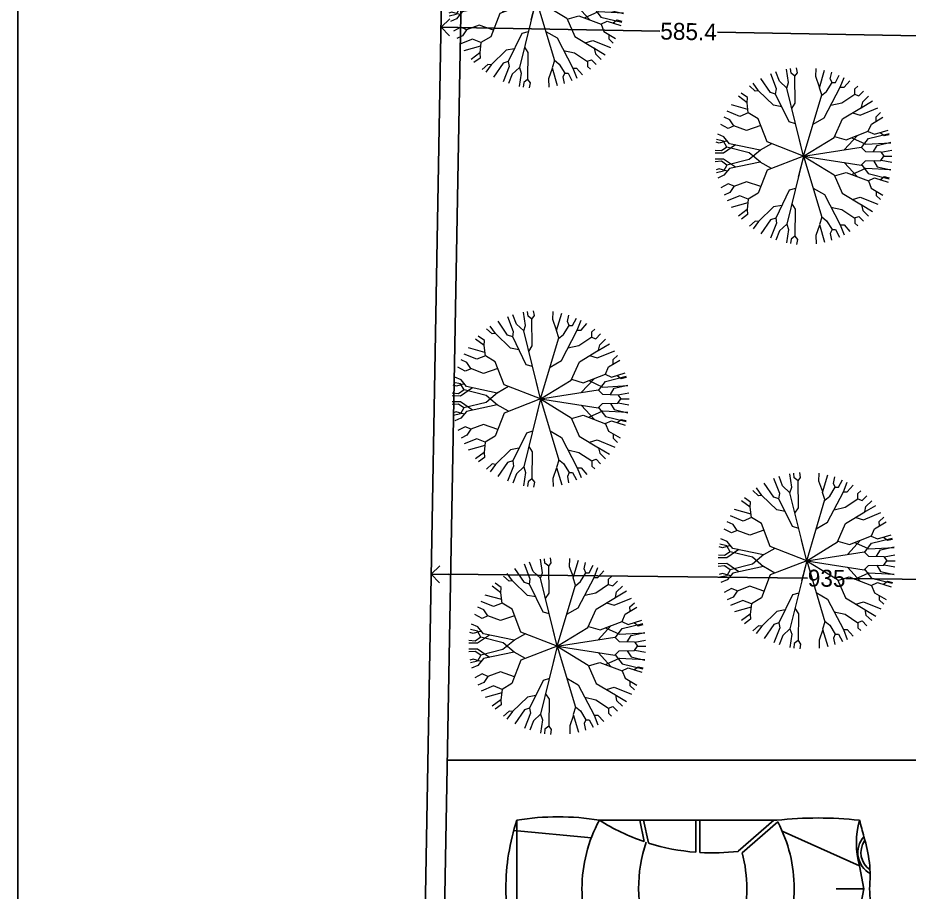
# Model space of a CAD drawing. Header units: inches. Extents: x -706 to 45253, y -3984 to 13819.
# Drawn here: x 19492 to 20546, y 4809 to 5843 of the extents above; entities that cross this region are included whole.
import ezdxf

# ---------------------------------------------------------------- set-up
doc = ezdxf.new("R2010")
doc.units = ezdxf.units.IN
doc.header["$PDMODE"] = 99
doc.header["$PDSIZE"] = 0.2
for name, color, linetype in [('BC-GREYCOLOR @ 1', 8, 'Continuous'), ('BC-Hatch', 8, 'Continuous'), ('BC-LANDSCAPE', 106, 'Continuous'), ('BC-WHITECOLOR', 7, 'Continuous'), ('FUR', 8, 'Continuous')]:
    doc.layers.add(name, color=color, linetype=linetype)
doc.styles.add('BC-1IN100-1', font='FreeSans.ttf', dxfattribs={"height": 20})
doc.dimstyles.new('BC-1IN100-1', dxfattribs={"dimtxt": 20, "dimasz": 20, "dimexe": 0.18, "dimexo": 0.0625, "dimgap": 1, "dimtad": 0, "dimtoh": 1, "dimdec": 1, "dimzin": 12, "dimdsep": 46, "dimtxsty": 'BC-1IN100-1', "dimblk": 'OPEN90', "dimcen": 0.09, "dimse1": 1, "dimse2": 1, "dimclrd": 256, "dimclre": 256, "dimclrt": 7, "dimadec": 0, "dimazin": 0, "dimtfac": 1, "dimtdec": 1, "dimtofl": 0, "dimtmove": 1, "dimatfit": 3, "dimldrblk": 'OPEN90', "dimfxl": 0, "dimtolj": 1, "dimtzin": 0, "dimlwd": -1, "dimarcsym": 0})

# ---------------------------------------------------------------- blocks, each defined once
blk = doc.blocks.new('BC-TREE-1')
at = {"color": 56, "linetype": 'Continuous', "lineweight": 20}
for p, q in [((-0.346, 0.912), (-0.388, 0.972)), ((-0.268, 0.846), (-0.33, 0.993)), ((-0.143, 0.865), (-0.171, 1.032)), ((-0.155, 0.936), (-0.112, 0.978)), ((-0.103, 0.788), (-0.13, 1.038)), ((-0.112, 0.978), (-0.118, 1.04)), ((-0.041, 0.749), (-0.018, 1.046)), ((-0.009, 0.882), (-0.024, 1.046)), ((0.076, 0.914), (0.069, 1.044)), ((0.127, 0.94), (0.14, 1.037)), ((0.127, 0.94), (0.14, 1.037)), ((0.169, 0.902), (0.21, 1.025)), ((0.239, 0.711), (0.295, 1.004)), ((0.242, 0.848), (0.301, 1.002)), ((0.308, 0.732), (0.4, 0.967)), ((0.367, 0.796), (0.439, 0.95)), ((0.368, 0.913), (0.39, 0.971)), ((-0.476, 0.751), (-0.538, 0.897)), ((-0.391, 0.73), (-0.446, 0.946)), ((-0.294, 0.907), (-0.346, 0.912)), ((-0.187, 0.796), (-0.143, 0.865)), ((0.058, 0.827), (-0.009, 0.882)), ((0.043, 0.733), (0.072, 0.912)), ((0.072, 0.912), (0.127, 0.94)), ((0.173, 0.898), (0.127, 0.94)), ((0.153, 0.718), (0.173, 0.898)), ((0.164, 0.813), (0.242, 0.848)), ((0.398, 0.861), (0.368, 0.913)), ((0.483, 0.744), (0.582, 0.87)), ((-0.123, 0.526), (-0.188, 0.799)), ((-0.139, 0.594), (-0.041, 0.749)), ((-0.009, 0.694), (-0.103, 0.788)), ((0.391, 0.718), (0.367, 0.796)), ((0.393, 0.721), (0.483, 0.744)), ((0.524, 0.796), (0.575, 0.788)), ((0.57, 0.6), (0.681, 0.794)), ((0.575, 0.788), (0.632, 0.834)), ((-0.01, 0.487), (-0.156, 0.664)), ((-0.014, 0.689), (0.043, 0.733)), ((0, 0), (-0.014, 0.689)), ((0, 0), (0.197, 0.661)), ((0.197, 0.661), (0.153, 0.718)), ((0.192, 0.666), (0.308, 0.732)), ((0.291, 0.536), (0.239, 0.711)), ((0.258, 0.474), (0.393, 0.721)), ((0.658, 0.598), (0.757, 0.722)), ((0.73, 0.609), (0.805, 0.668)), ((0.139, 0.467), (0.327, 0.599)), ((0.497, 0.396), (0.663, 0.603)), ((0.585, 0.506), (0.57, 0.6)), ((0.663, 0.603), (0.73, 0.609)), ((0.794, 0.555), (0.856, 0.601)), ((0.805, 0.5), (0.794, 0.555)), ((-0.181, 0.395), (-0.123, 0.526)), ((0.279, 0.333), (0.258, 0.474)), ((0.687, 0.365), (0.807, 0.502)), ((0.807, 0.502), (0.867, 0.494)), ((0.867, 0.494), (0.904, 0.526)), ((0.87, 0.366), (0.957, 0.424)), ((0, 0), (0.269, 0.33)), ((0.269, 0.33), (0.497, 0.396)), ((0.484, 0.184), (0.864, 0.321)), ((0.641, 0.24), (0.687, 0.365)), ((0.864, 0.321), (0.87, 0.366)), ((0.864, 0.321), (0.986, 0.351)), ((0.793, 0.168), (0.907, 0.218)), ((0.907, 0.218), (0.912, 0.258)), ((0.907, 0.218), (0.949, 0.192)), ((0.912, 0.258), (1.005, 0.292)), ((0, 0), (0.745, 0.118)), ((0.389, 0.062), (0.484, 0.184)), ((0.737, 0.117), (0.793, 0.168)), ((0.745, 0.118), (0.827, 0.078)), ((0.827, 0.078), (1.04, 0.112)), ((0.949, 0.192), (1.028, 0.197)), ((0, 0), (0.77, -0.303)), ((0.833, 0.079), (0.951, 0.019)), ((0.951, 0.019), (1.046, 0.009)), ((0.608, -0.18), (0.923, -0.227)), ((0.923, -0.227), (0.967, -0.203)), ((0.967, -0.203), (1.023, -0.221)), ((0.77, -0.303), (0.838, -0.292)), ((0.77, -0.303), (0.838, -0.399)), ((0.838, -0.292), (0.991, -0.335)), ((0.923, -0.227), (0.952, -0.277)), ((0.952, -0.277), (1.005, -0.29)), ((0.838, -0.399), (0.941, -0.457))]:
    blk.add_line(p, q, dxfattribs=at)
at = {"color": 68, "linetype": 'Continuous', "lineweight": 20}
for p, q in [((-0.542, 0.781), (-0.599, 0.858)), ((-0.188, 0.799), (-0.268, 0.846)), ((-0.705, 0.706), (-0.732, 0.747)), ((-0.618, 0.745), (-0.666, 0.807)), ((-0.644, 0.696), (-0.618, 0.745)), ((-0.479, 0.757), (-0.542, 0.781)), ((-0.374, 0.514), (-0.479, 0.757)), ((-0.742, 0.584), (-0.81, 0.663)), ((-0.645, 0.698), (-0.705, 0.706)), ((-0.565, 0.534), (-0.645, 0.698)), ((-0.43, 0.643), (-0.391, 0.73)), ((-0.811, 0.491), (-0.891, 0.548)), ((-0.748, 0.539), (-0.857, 0.6)), ((-0.748, 0.539), (-0.742, 0.584)), ((-0.417, 0.305), (-0.748, 0.539)), ((-0.554, 0.402), (-0.565, 0.534)), ((-0.864, 0.437), (-0.938, 0.463)), ((-0.816, 0.451), (-0.864, 0.437)), ((-0.816, 0.451), (-0.811, 0.491)), ((-0.72, 0.372), (-0.816, 0.451)), ((-0.171, 0.389), (-0.374, 0.514)), ((-0.776, 0.294), (-0.973, 0.384)), ((-0.68, 0.308), (-0.72, 0.372)), ((0, 0), (-0.171, 0.389)), ((-0.912, 0.27), (-1.006, 0.286)), ((-0.782, 0.297), (-0.912, 0.27)), ((-0.687, 0.311), (-0.776, 0.294)), ((0, 0), (-0.687, 0.311)), ((-0.359, 0.163), (-0.417, 0.305)), ((-0.986, 0.061), (-1.045, 0.058)), ((-0.95, 0.026), (-0.991, -0.015)), ((-0.95, 0.026), (-0.986, 0.061)), ((-0.634, -0.012), (-0.95, 0.026)), ((0, 0), (-0.823, -0.088)), ((0, 0), (-0.25, -0.027)), ((0, 0), (-0.223, -0.404)), ((0, 0), (0.233, -0.093)), ((0, 0), (0.107, -0.448)), ((-0.991, -0.015), (-1.046, -0.013)), ((-0.885, -0.059), (-1.045, -0.06)), ((-0.823, -0.088), (-0.914, -0.163)), ((-0.823, -0.088), (-0.885, -0.059)), ((-0.576, -0.062), (-0.634, -0.012)), ((-0.391, -0.042), (-0.423, -0.112)), ((-0.914, -0.163), (-1.029, -0.191)), ((-0.829, -0.21), (-1.015, -0.254)), ((-0.77, -0.228), (-0.829, -0.21)), ((-0.423, -0.112), (-0.77, -0.228)), ((-0.611, -0.175), (-0.643, -0.27)), ((0.366, -0.144), (0.378, -0.22)), ((0.539, -0.213), (0.608, -0.18)), ((-0.798, -0.285), (-0.977, -0.375)), ((-0.643, -0.27), (-0.837, -0.423)), ((-0.77, -0.228), (-0.798, -0.285)), ((0.378, -0.22), (0.682, -0.424)), ((-0.223, -0.404), (-0.507, -0.472)), ((-0.195, -0.355), (-0.138, -0.497)), ((0.094, -0.394), (0.001, -0.516)), ((0.543, -0.331), (0.548, -0.431)), ((-0.837, -0.423), (-0.933, -0.474)), ((-0.838, -0.463), (-0.907, -0.521)), ((-0.837, -0.423), (-0.838, -0.463)), ((-0.507, -0.472), (-0.593, -0.578)), ((-0.425, -0.453), (-0.39, -0.626)), ((-0.138, -0.497), (-0.262, -0.847)), ((-0.139, -0.494), (-0.046, -0.642)), ((0.003, -0.514), (-0.126, -0.631)), ((0.001, -0.516), (0.028, -0.886)), ((0.107, -0.448), (0.364, -0.59)), ((0.548, -0.431), (0.695, -0.63)), ((0.682, -0.424), (0.743, -0.422)), ((0.682, -0.424), (0.694, -0.487)), ((0.694, -0.487), (0.842, -0.621)), ((0.743, -0.422), (0.911, -0.515)), ((-0.775, -0.564), (-0.836, -0.629)), ((-0.715, -0.577), (-0.805, -0.668)), ((-0.715, -0.577), (-0.775, -0.564)), ((-0.593, -0.578), (-0.715, -0.577)), ((-0.634, -0.578), (-0.714, -0.764)), ((-0.593, -0.578), (-0.566, -0.683)), ((-0.39, -0.626), (-0.466, -0.768)), ((-0.126, -0.631), (-0.227, -0.882)), ((0.29, -0.549), (0.21, -0.707)), ((0.364, -0.59), (0.418, -0.715)), ((0.695, -0.63), (0.685, -0.669)), ((0.695, -0.63), (0.773, -0.705)), ((-0.566, -0.683), (-0.646, -0.823)), ((-0.046, -0.642), (-0.016, -0.911)), ((0.21, -0.707), (0.245, -0.864)), ((0.418, -0.715), (0.365, -0.809)), ((0.418, -0.715), (0.537, -0.746)), ((0.458, -0.725), (0.486, -0.927)), ((0.685, -0.669), (0.736, -0.743)), ((-0.542, -0.804), (-0.583, -0.869)), ((-0.466, -0.768), (-0.542, -0.804)), ((-0.444, -0.838), (-0.502, -0.918)), ((-0.464, -0.766), (-0.444, -0.838)), ((-0.238, -0.778), (-0.161, -0.932)), ((0.023, -0.813), (-0.092, -0.941)), ((0.365, -0.809), (0.404, -0.965)), ((0.537, -0.746), (0.597, -0.749)), ((0.537, -0.746), (0.599, -0.858)), ((0.597, -0.749), (0.64, -0.828)), ((-0.351, -0.901), (-0.393, -0.97)), ((-0.262, -0.847), (-0.351, -0.901)), ((-0.302, -0.913), (-0.332, -0.992)), ((-0.227, -0.882), (-0.302, -0.913)), ((-0.298, -0.869), (-0.283, -0.966)), ((-0.227, -0.882), (-0.19, -0.953)), ((-0.161, -0.932), (-0.175, -1.032)), ((-0.092, -0.941), (-0.105, -1.041)), ((-0.016, -0.911), (-0.069, -0.97)), ((-0.016, -0.911), (0.049, -0.96)), ((0.057, -0.917), (0.017, -1.007)), ((0.028, -0.886), (0.099, -0.962)), ((0.244, -0.862), (0.206, -0.925)), ((0.206, -0.925), (0.24, -1.018)), ((0.245, -0.864), (0.309, -0.919)), ((0.309, -0.919), (0.332, -0.992)), ((-0.283, -0.966), (-0.3, -1.002)), ((-0.19, -0.953), (-0.206, -1.026)), ((-0.069, -0.97), (-0.074, -1.044)), ((0.017, -1.007), (0.024, -1.046)), ((0.049, -0.96), (0.057, -1.045)), ((0.099, -0.962), (0.121, -1.039))]:
    blk.add_line(p, q, dxfattribs=at)
blk = doc.blocks.new('A$C644146154')
at = {"layer": 'FUR'}
for p, q in [((4, 417.7), (85, 417.7)), ((16.2, 421.3), (24.8, 329.6)), ((166, 417.7), (85, 417.7)), ((153.9, 421.3), (145.2, 329.6)), ((4, 320), (4, 110.3)), ((166, 320), (166, 110.3)), ((29.3, 267.1), (4, 272.4)), ((30.9, 262.1), (4, 267.8)), ((139.1, 262.1), (166, 267.8)), ((140.8, 267.1), (166, 272.4)), ((4, 205.9), (41.9, 205.9)), ((4, 201.4), (42.2, 201.4)), ((166, 201.4), (127.9, 201.4)), ((166, 205.9), (128.2, 205.9)), ((40.8, 155.9), (4, 113.7)), ((42.7, 151.2), (6.1, 109.2)), ((127.4, 151.2), (164, 109.2)), ((129.3, 155.9), (166, 113.7)), ((17, 103.9), (58.1, 12.7)), ((153, 103.9), (112, 12.7)), ((85, 7.6), (85, 40.1)), ((58.1, 12.7), (85, 7.6)), ((112, 12.7), (85, 7.6))]:
    blk.add_line(p, q, dxfattribs=at)
for centre, radius, start, end in [((85, 171.1), 259.6, 90, 108.1832), ((85, 171.1), 259.6, 71.8168, 90), ((297.6, 368.9), 297.6, 170.559, 189.441), ((-127.5, 368.9), 297.6, 350.559, 9.441), ((85, 171.1), 169.6, 90, 118.5342), ((85, 171.1), 169.6, 61.4658, 90), ((-207.9, 186.4), 250.6, 18.7816, 32.2306), ((378, 186.4), 250.6, 147.7694, 161.2184), ((85, 104.2), 169.6, 90, 108.8915), ((85, 104.2), 169.6, 71.1085, 90), ((-207.9, 186.4), 250.6, 4.4672, 17.5921), ((378, 186.4), 250.6, 162.4079, 175.5328), ((-207.9, 186.4), 250.6, 353.0144, 3.4359), ((378, 186.4), 250.6, 176.5641, 186.9856), ((85, 315.4), 169.6, 255.5371, 270), ((85, 315.4), 169.6, 270, 284.4629), ((443.4, 61.5), 442, 173.6594, 186.3406), ((85, 259.3), 169.6, 242.2459, 270), ((85, 259.3), 169.6, 270, 297.7541), ((-273.3, 61.5), 442, 353.6594, 6.3406), ((31, -90.3), 106.5, 75.3011, 104.6989), ((85, 282.3), 281.6, 253.2805, 257.4295), ((42.3, -13.9), 28.3, 29.3445, 131.0067), ((42.3, -13.9), 24.7, 34.5755, 124.4516), ((127.7, -13.9), 28.3, 48.9933, 150.6555), ((127.7, -13.9), 24.7, 55.5484, 145.4245), ((139, -90.3), 106.5, 75.3011, 104.6989), ((85, 282.3), 281.6, 282.5705, 286.7195), ((70, 145.7), 145.7, 251.503, 275.9265), ((100.1, 145.7), 145.7, 264.0735, 288.497)]:
    blk.add_arc(centre, radius, start, end, dxfattribs=at)
blk = doc.blocks.new('_Open90')
at = {"color": 0, "linetype": 'ByBlock', "lineweight": -2}
for p, q in [((0, 0), (-1, 0)), ((-0.5, 0.5), (0, 0)), ((0, 0), (-0.5, -0.5))]:
    blk.add_line(p, q, dxfattribs=at)
blk = doc.blocks.new('*D576')
at = {"layer": 'BC-Hatch'}
for p, q in [((20001.2, 5185.1), (20426, 5180.5)), ((20896.2, 5175.5), (20471.3, 5180))]:
    blk.add_line(p, q, dxfattribs=at)
at = {"layer": 'Defpoints', "color": 0}
for p in [(19981.2, 5185.3), (19981.2, 5185.3), (20916.2, 5175.3)]:
    blk.add_point(p, dxfattribs=at)
at = {"layer": 'BC-Hatch', "xscale": 20, "yscale": 20, "zscale": 20}
for p, rotation in [((19981.2, 5185.3), 179.3872071635467), ((20916.2, 5175.3), 359.3872071635466)]:
    blk.add_blockref('_Open90', p, dxfattribs=dict(at, rotation=rotation))
at = {"layer": 'BC-Hatch', "color": 7, "insert": (20448.7, 5180.3), "char_height": 20, "attachment_point": 5, "rotation": 359.3872, "style": 'BC-1IN100-1'}
blk.add_mtext('\\A1;935', dxfattribs=at)
blk = doc.blocks.new('*D577')
at = {"layer": 'BC-Hatch'}
for p, q in [((20012.9, 5831.5), (20251.4, 5827.2)), ((20558.2, 5821.6), (20319.6, 5825.9))]:
    blk.add_line(p, q, dxfattribs=at)
at = {"layer": 'Defpoints', "color": 0}
for p in [(19992.9, 5831.8), (19992.9, 5831.8), (20578.2, 5821.3)]:
    blk.add_point(p, dxfattribs=at)
at = {"layer": 'BC-Hatch', "xscale": 20, "yscale": 20, "zscale": 20}
for p, rotation in [((19992.9, 5831.8), 178.9665228264865), ((20578.2, 5821.3), 358.9665228264865)]:
    blk.add_blockref('_Open90', p, dxfattribs=dict(at, rotation=rotation))
at = {"layer": 'BC-Hatch', "color": 7, "insert": (20285.5, 5826.6), "char_height": 20, "attachment_point": 5, "rotation": 358.9665, "style": 'BC-1IN100-1'}
blk.add_mtext('\\A1;585.4', dxfattribs=at)

msp = doc.modelspace()

# ---------------------------------------------------------------- linework, layer by layer
at = {"layer": 'BC-Hatch'}
for p, q in [((20019.36, 6025.71), (19984.85, 4113.03)), ((20000.23, 4965.27), (22120.15, 4965.27))]:
    msp.add_line(p, q, dxfattribs=at)
at = {"layer": 'BC-WHITECOLOR'}
msp.add_line((19996.36, 6026.13), (19961.46, 4091.25), dxfattribs=at)
at = {"layer": 'Defpoints'}
msp.add_lwpolyline([(19492.41, 8597.74), (19492.41, 2798.04), (22926.44, 2798.04), (22926.44, 8597.74)], close=True, dxfattribs=at)

# ---------------------------------------------------------------- block references
at = {"layer": 'BC-GREYCOLOR @ 1', "xscale": 100, "yscale": 100, "zscale": 100, "rotation": 277.6944311683143}
for p in [(20105.24, 5864.66), (20421.35, 5679.51), (20110.41, 5392.41), (20425.11, 5201.19), (20130.29, 5100.12)]:
    msp.add_blockref('BC-TREE-1', p, dxfattribs=at)
at = {"layer": 'BC-LANDSCAPE', "linetype": 'Continuous', "xscale": -1, "rotation": 90.00000000000018}
msp.add_blockref('A$C644146154', (20500.13, 4898.46), dxfattribs=at)

# ---------------------------------------------------------------- dimensions: what is measured, and where the dimension line sits
at = {"layer": 'BC-Hatch'}
for p1, p2, picture, middle in [((20578.15, 5821.27), (19992.86, 5831.83), '*D577', (20285.5, 5826.55)), ((20916.15, 5175.27), (19981.19, 5185.27), '*D576', (20448.67, 5180.27))]:
    dim = msp.add_aligned_dim(p1=p1, p2=p2, distance=0, dimstyle='BC-1IN100-1', dxfattribs=at)
    dim.commit()
    dim.dimension.update_dxf_attribs({"geometry": picture, "text_midpoint": middle})

doc.saveas('drawing.dxf')
